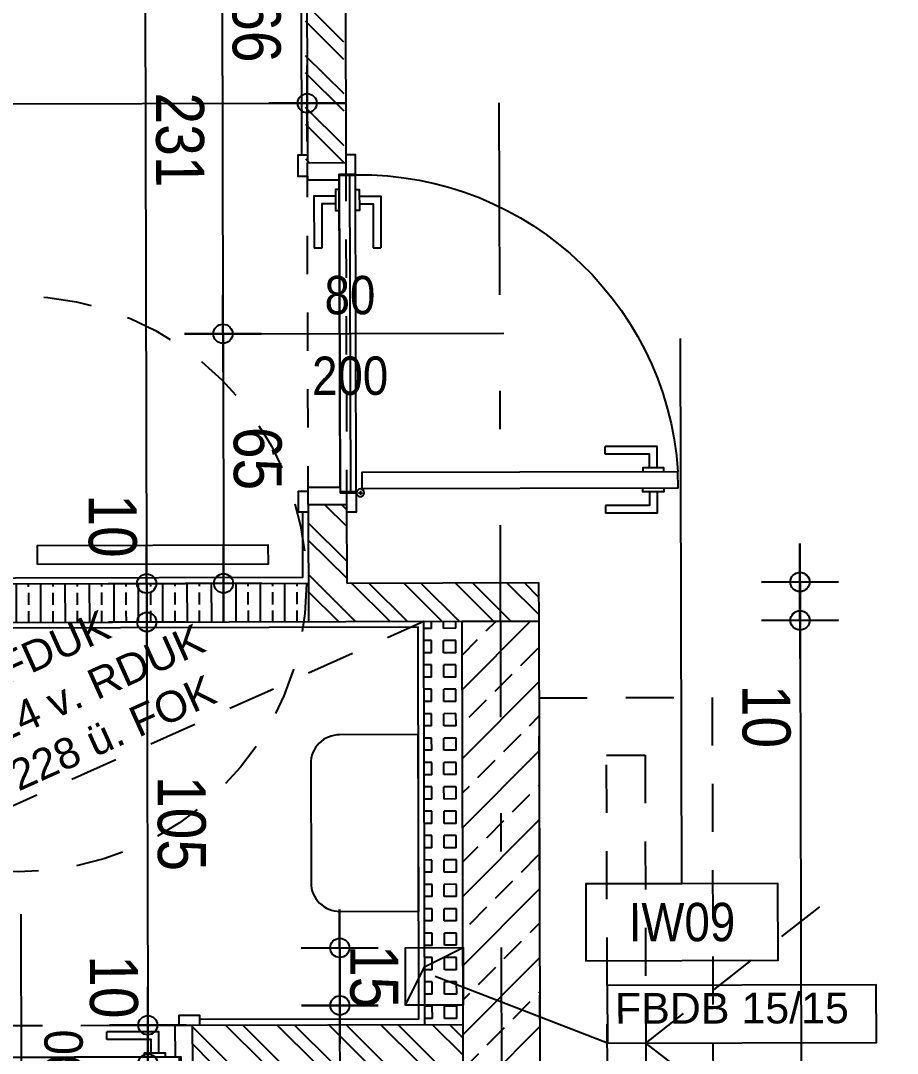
# Model space of a CAD drawing. Header units: millimetres. Extents: x 2639 to 2717, y 1476 to 1588.
# Drawn here: x 2668.055 to 2670.336, y 1540.26 to 1542.95 of the extents above; entities that cross this region are included whole.
import ezdxf
from ezdxf.enums import TextEntityAlignment as Align

# ---------------------------------------------------------------- set-up
doc = ezdxf.new("R2010")
doc.units = ezdxf.units.MM
doc.linetypes.add('HIDDEN2', pattern=[0.1875, 0.125, -0.0625])
doc.linetypes.add('STRICHPUNKT', pattern=[1, 0.5, -0.25, 0, -0.25])
doc.layers.add('00_HLP---------M0', color=6, linetype='Continuous', plot=False)
doc.layers.add('07_MOB-G00-LEG-M0', color=6, linetype='HIDDEN2', plot=False)
for name, color, linetype in [('01-ANS-G00-LEG-M0', 8, 'Continuous'), ('01-SYM-G00-LEG-Aufbauten', 8, 'Continuous'), ('01-TXT---------M0', 1, 'Continuous'), ('02-AXO-G00-LEG-M0', 8, 'STRICHPUNKT'), ('02-DIM-G00-LEG-ACHSEN', 8, 'Continuous'), ('02-DIM-G00-LEG-M0', 8, 'Continuous'), ('02-DIM-G00-LEG-ROHBAU', 8, 'Continuous'), ('02-FIL-G00-LEG-GK', 42, 'Continuous'), ('02-FIL-G00-LEG-ORANGE', 40, 'Continuous'), ('02-FIL-G00-Leg-STB', 8, 'Continuous'), ('02-FLI-G00-LEG-M0', 141, 'Continuous'), ('02-HID---------M0', 8, 'HIDDEN2'), ('02-TWA-G00-LEG-M0', 4, 'Continuous'), ('02-ZWA---------M0', 2, 'Continuous'), ('02-ZWA-G00-LEG-M0', 2, 'Continuous'), ('03-HID-G00-LEG-M0', 8, 'HIDDEN2'), ('03-TXT-G00-LEG-M0', 8, 'Continuous'), ('05-STO--------M0', 1, 'Continuous'), ('05-SYM---------M0', 8, 'Continuous'), ('05-SYM--------M0', 8, 'Continuous'), ('05-SYM-G00-LEG-M0', 8, 'Continuous'), ('05-TXT--------M0', 8, 'Continuous'), ('05-TXT-G00-LEG-M0', 8, 'Continuous'), ('07-BAR-G00-LEG-M0', 8, 'HIDDEN2'), ('07-SAN-G00-LEG-M0', 8, 'Continuous')]:
    doc.layers.add(name, color=color, linetype=linetype)
doc.styles.add('ARIAL', font='arial.ttf', dxfattribs={"width": 0.85})
doc.styles.get("Standard").update_dxf_attribs({"font": 'arial.ttf'})
doc.dimstyles.new('pp chromy&schneider', dxfattribs={"dimscale": 0.005, "dimtxt": 25, "dimasz": 10, "dimexe": 0, "dimexo": 0, "dimgap": 5, "dimtad": 1, "dimdec": 1, "dimlfac": 100, "dimrnd": 0.1, "dimzin": 9, "dimdsep": 46, "dimtxsty": 'ARIAL', "dimblk": 'c&s kote', "dimcen": 0, "dimse1": 1, "dimse2": 1, "dimclrd": 8, "dimclrt": 8, "dimadec": 0, "dimazin": 0, "dimtfac": 0.75, "dimtdec": 1, "dimtix": 1, "dimtmove": 2, "dimatfit": 0, "dimldrblk": 'NONE', "dimfxl": 1, "dimtolj": 1, "dimlwd": -1, "dimarcsym": 0})
pattern_1 = [(135.1423, (2675.278225, 1543.35074), (-0.0671844, -0.067519), []), (135.1423, (2675.27811, 1543.39564), (-0.0671844, -0.067519), [])]

# ---------------------------------------------------------------- blocks, each defined once
blk = doc.blocks.new('05-TXT')
at = {"layer": '05-TXT--------M0'}
blk.add_line((-0.4, 0), (0.4, 0), dxfattribs=at)
at = {"layer": '05-TXT--------M0', "color": 8, "style": 'ARIAL', "width": 0.85}
blk.add_attdef('BREITE', text='', height=0.1, dxfattribs=at).set_placement((0, 0.05), align=Align.CENTER)
blk.add_attdef('HÖHE', text='', height=0.1, rotation=360, dxfattribs=at).set_placement((0, -0.06), align=Align.TOP_CENTER)
blk = doc.blocks.new('TÜR-80_10er-WAND')
at = {"layer": '00_HLP---------M0'}
for points in [[(-0.3575, 0.027), (-0.3575, 0.083), (-0.2225, 0.083)], [(-0.2225, 0.063), (-0.2225, 0.083)], [(-0.3375, 0.027), (-0.3375, 0.063), (-0.2225, 0.063)], [(-0.375, 0.017), (-0.375, 0.027), (-0.32, 0.027), (-0.32, 0.017)], [(0.4, 0.017), (-0.4, 0.017)], [(-0.375, -0.025), (-0.375, -0.035), (-0.32, -0.035), (-0.32, -0.025)], [(-0.3575, -0.035), (-0.3575, -0.091), (-0.2225, -0.091)], [(-0.3375, -0.035), (-0.3375, -0.071), (-0.2225, -0.071)], [(-0.2225, -0.071), (-0.2225, -0.091)]]:
    blk.add_lwpolyline(points, dxfattribs=at)
blk.add_lwpolyline([(0.4115, -0.025), (-0.4115, -0.025), (-0.4115, -0.025), (-0.4115, 0.017), (0.4115, 0.017)], close=True, dxfattribs=at)
at = {"layer": '02-HID---------M0', "ltscale": 0.5}
for points in [[(0.445, 0.1), (-0.445, 0.1)], [(-0.445, 0), (0.445, 0)]]:
    blk.add_lwpolyline(points, dxfattribs=at)
at = {"layer": '02-ZWA---------M0'}
for points in [[(-0.445, 0.1), (-0.445, 0)], [(0.445, 0.1), (0.445, 0)]]:
    blk.add_lwpolyline(points, dxfattribs=at)
at = {"layer": '05-STO--------M0'}
for points in [[(-0.465, 0.1), (-0.465, 0.125), (-0.41, 0.125), (-0.41, 0.1), (-0.4, 0.1), (-0.4, 0.017), (-0.415, 0.017), (-0.415, -0.025), (-0.465, -0.025), (-0.465, 0)], [(0.465, 0.1), (0.465, 0.125), (0.41, 0.125), (0.41, 0.1), (0.4, 0.1), (0.4, 0.017), (0.415, 0.017), (0.415, -0.025), (0.465, -0.025), (0.465, 0)]]:
    blk.add_lwpolyline(points, dxfattribs=at)
at = {"layer": '05-SYM---------M0'}
for points in [[(0.352, -0.8085), (0.296, -0.8085), (0.296, -0.6735)], [(0.316, -0.6735), (0.296, -0.6735)], [(0.352, -0.7885), (0.316, -0.7885), (0.316, -0.6735)], [(0.414, -0.8085), (0.47, -0.8085), (0.47, -0.6735)], [(0.414, -0.7885), (0.45, -0.7885), (0.45, -0.6735)], [(0.45, -0.6735), (0.47, -0.6735)], [(0.362, -0.826), (0.352, -0.826), (0.352, -0.771), (0.362, -0.771)], [(0.404, -0.826), (0.414, -0.826), (0.414, -0.771), (0.404, -0.771)]]:
    blk.add_lwpolyline(points, dxfattribs=at)
at = {"layer": '05-SYM--------M0'}
blk.add_lwpolyline([(0.404, -0.0395), (0.404, -0.8625), (0.404, -0.8625), (0.362, -0.8625), (0.362, -0.0395)], close=True, dxfattribs=at)
for points in [[(0.41, -0.036), (0.42, -0.036)], [(0.415, -0.031), (0.415, -0.041)]]:
    blk.add_lwpolyline(points, dxfattribs=at)
blk.add_circle((0.415, -0.036), 0.01, dxfattribs=at)
blk.add_arc((0.415, -0.036), 0.8282, 176.3309, 266.3309, dxfattribs=at)
blk = doc.blocks.new('TV-180')
at = {"flags": 128}
blk.add_lwpolyline([(0, -1.8), (0, 0), (0.45, 0), (0.45, -1.8)], close=True, dxfattribs=at)
blk.add_lwpolyline([(0.275, -0.15), (0.275, -1.65), (0.175, -1.65), (0.175, -0.15)], close=True)
blk.add_lwpolyline([(0.7286, -1.2536), (0.275, -0.9), (0.7286, -0.5464)])
blk = doc.blocks.new('07-WT-WC')
blk.add_lwpolyline([(1.005, -0.015), (1.005, -0.22, -0.414214), (0.93, -0.295), (0.62, -0.295, -0.414214), (0.545, -0.22), (0.545, -0.015)], format="xyb", close=True)
blk = doc.blocks.new('BodenWandaufbau')
blk.add_line((0.5972, -0.3907), (0.5972, -1.8107))
blk.add_lwpolyline([(0.5972, -0.3907), (0.8472, -0.3907), (0.8472, -0.1907), (0.3472, -0.1907), (0.3472, -0.3907)], close=True)
at = {"layer": '01-TXT---------M0', "color": 0, "style": 'ARIAL', "width": 0.85}
blk.add_attdef('NR', text='', height=0.1, rotation=0, dxfattribs=at).set_placement((0.5972, -0.2907), align=Align.MIDDLE)
blk = doc.blocks.new('c&s kote')
at = {"color": 8}
for p, q in [((0, -2), (0, 2)), ((0, 2), (0, -2)), ((-2, 0), (2, 0)), ((2, 0), (-2, 0))]:
    blk.add_line(p, q, dxfattribs=at)
blk.add_circle((0, 0), 0.5, dxfattribs=at)
blk = doc.blocks.new('*D2798')
at = {"layer": '02-DIM-G00-LEG-ACHSEN', "color": 8, "transparency": 16777216}
blk.add_arc((2687.6969, 1548.5816), 0.8424, 3.5436, 86.2542, dxfattribs=at)
at = {"layer": 'Defpoints', "color": 0, "transparency": 16777216}
for p in [(2687.7228, 1552.8817), (2688.4266, 1549.0025), (2690.2653, 1548.588), (2664.9474, 1548.5251), (2687.6194, 1535.6814)]:
    blk.add_point(p, dxfattribs=at)
at = {"layer": '02-DIM-G00-LEG-ACHSEN', "color": 8, "transparency": 16777216, "xscale": 0.05, "yscale": 0.05, "zscale": 0.05}
for p, rotation in [((2687.702, 1549.424), 177.9548334427098), ((2688.5393, 1548.5837), 271.8429358785403)]:
    blk.add_blockref('c&s kote', p, dxfattribs=dict(at, rotation=rotation))
at = {"layer": '02-DIM-G00-LEG-ACHSEN', "color": 8, "transparency": 16777216, "insert": (2688.3566, 1549.2389), "char_height": 0.125, "attachment_point": 5, "rotation": 314.8989, "style": 'ARIAL'}
blk.add_mtext('\\A1;89.51°', dxfattribs=at)
blk = doc.blocks.new('_None')
blk = doc.blocks.new('*D2799')
at = {"layer": '02-DIM-G00-LEG-ACHSEN', "color": 8, "transparency": 16777216}
blk.add_arc((2683.8097, 1547.1219), 0.501, 5.8632, 84.4214, dxfattribs=at)
at = {"layer": 'Defpoints', "color": 0, "transparency": 16777216}
for p in [(2683.7954, 1552.8719), (2684.2429, 1547.3735), (2690.2689, 1547.138), (2664.94, 1547.0751), (2683.8381, 1535.672)]:
    blk.add_point(p, dxfattribs=at)
at = {"layer": '02-DIM-G00-LEG-ACHSEN', "color": 8, "transparency": 16777216, "xscale": 0.05, "yscale": 0.05, "zscale": 0.05}
for p, rotation in [((2683.8084, 1547.6229), 177.2818413731845), ((2684.3106, 1547.1232), 273.0027660316479)]:
    blk.add_blockref('c&s kote', p, dxfattribs=dict(at, rotation=rotation))
at = {"layer": '02-DIM-G00-LEG-ACHSEN', "color": 8, "transparency": 16777216, "insert": (2684.2257, 1547.54), "char_height": 0.125, "attachment_point": 5, "rotation": 315.1423, "style": 'ARIAL'}
blk.add_mtext('\\A1;90.00°', dxfattribs=at)
blk = doc.blocks.new('*D1640')
at = {"layer": '02-DIM-G00-LEG-ROHBAU', "color": 8, "transparency": 16777216}
blk.add_line((2670.0832, 1541.3378), (2670.0908, 1538.2878), dxfattribs=at)
at = {"layer": 'Defpoints', "color": 0, "transparency": 16777216}
for p in [(2669.4039, 1541.3861), (2669.4117, 1538.2362), (2670.0909, 1538.2378)]:
    blk.add_point(p, dxfattribs=at)
at = {"layer": '02-DIM-G00-LEG-ROHBAU', "color": 8, "transparency": 16777216, "xscale": 0.05, "yscale": 0.05, "zscale": 0.05}
for p, rotation in [((2670.0831, 1541.3878), 90.14230370255488), ((2670.0909, 1538.2378), 270.1423037025549)]:
    blk.add_blockref('c&s kote', p, dxfattribs=dict(at, rotation=rotation))
at = {"layer": '02-DIM-G00-LEG-ROHBAU', "color": 8, "transparency": 16777216, "insert": (2670.1759, 1539.8131), "char_height": 0.125, "attachment_point": 5, "rotation": 270.1423, "style": 'ARIAL'}
blk.add_mtext('\\A1;315', dxfattribs=at)
blk = doc.blocks.new('*D1767')
at = {"layer": '02-DIM-G00-LEG-M0', "color": 8, "transparency": 16777216}
blk.add_line((2668.5772, 1543.7441), (2668.5811, 1542.1841), dxfattribs=at)
at = {"layer": 'Defpoints', "color": 0, "transparency": 16777216}
for p in [(2668.7979, 1543.7946), (2668.512, 1542.1339), (2668.5812, 1542.1341)]:
    blk.add_point(p, dxfattribs=at)
at = {"layer": '02-DIM-G00-LEG-M0', "color": 8, "transparency": 16777216, "xscale": 0.05, "yscale": 0.05, "zscale": 0.05}
for p, rotation in [((2668.5771, 1543.7941), 90.14230370255486), ((2668.5812, 1542.1341), 270.1423037025549)]:
    blk.add_blockref('c&s kote', p, dxfattribs=dict(at, rotation=rotation))
at = {"layer": '02-DIM-G00-LEG-M0', "color": 8, "transparency": 16777216, "insert": (2668.668, 1542.9643), "char_height": 0.125, "attachment_point": 5, "rotation": 270.1423, "style": 'ARIAL'}
blk.add_mtext('\\A1;166', dxfattribs=at)
blk = doc.blocks.new('*D1768')
at = {"layer": '02-DIM-G00-LEG-M0', "color": 8, "transparency": 16777216}
blk.add_line((2668.5814, 1542.0841), (2668.5827, 1541.5341), dxfattribs=at)
at = {"layer": 'Defpoints', "color": 0, "transparency": 16777216}
for p in [(2668.512, 1542.1339), (2668.5828, 1541.4841), (2668.8036, 1541.4847)]:
    blk.add_point(p, dxfattribs=at)
at = {"layer": '02-DIM-G00-LEG-M0', "color": 8, "transparency": 16777216, "xscale": 0.05, "yscale": 0.05, "zscale": 0.05}
for p, rotation in [((2668.5812, 1542.1341), 90.14230370255486), ((2668.5828, 1541.4841), 270.1423037025549)]:
    blk.add_blockref('c&s kote', p, dxfattribs=dict(at, rotation=rotation))
at = {"layer": '02-DIM-G00-LEG-M0', "color": 8, "transparency": 16777216, "insert": (2668.6709, 1541.8093), "char_height": 0.125, "attachment_point": 5, "rotation": 270.1423, "style": 'ARIAL'}
blk.add_mtext('\\A1;65', dxfattribs=at)
blk = doc.blocks.new('*D1773')
at = {"layer": '02-DIM-G00-LEG-M0', "color": 8, "transparency": 16777216}
blk.add_line((2668.3772, 1543.7436), (2668.3827, 1541.5336), dxfattribs=at)
at = {"layer": 'Defpoints', "color": 0, "transparency": 16777216}
for p in [(2668.7979, 1543.7946), (2668.3828, 1541.4836), (2668.8036, 1541.4847)]:
    blk.add_point(p, dxfattribs=at)
at = {"layer": '02-DIM-G00-LEG-M0', "color": 8, "transparency": 16777216, "xscale": 0.05, "yscale": 0.05, "zscale": 0.05}
for p, rotation in [((2668.3771, 1543.7936), 90.14230370255486), ((2668.3828, 1541.4836), 270.1423037025549)]:
    blk.add_blockref('c&s kote', p, dxfattribs=dict(at, rotation=rotation))
at = {"layer": '02-DIM-G00-LEG-M0', "color": 8, "transparency": 16777216, "insert": (2668.4688, 1542.6388), "char_height": 0.125, "attachment_point": 5, "rotation": 270.1423, "style": 'ARIAL'}
blk.add_mtext('\\A1;231', dxfattribs=at)
blk = doc.blocks.new('*D1774')
at = {"layer": '02-DIM-G00-LEG-M0', "color": 8, "transparency": 16777216}
blk.add_line((2668.3832, 1541.3336), (2668.3856, 1540.3836), dxfattribs=at)
at = {"layer": 'Defpoints', "color": 0, "transparency": 16777216}
for p in [(2668.8039, 1541.3847), (2668.3857, 1540.3336), (2669.1065, 1540.3354)]:
    blk.add_point(p, dxfattribs=at)
at = {"layer": '02-DIM-G00-LEG-M0', "color": 8, "transparency": 16777216, "xscale": 0.05, "yscale": 0.05, "zscale": 0.05}
for p, rotation in [((2668.3831, 1541.3836), 90.14230370255486), ((2668.3857, 1540.3336), 270.1423037025549)]:
    blk.add_blockref('c&s kote', p, dxfattribs=dict(at, rotation=rotation))
at = {"layer": '02-DIM-G00-LEG-M0', "color": 8, "transparency": 16777216, "insert": (2668.4732, 1540.8588), "char_height": 0.125, "attachment_point": 5, "rotation": 270.1423, "style": 'ARIAL'}
blk.add_mtext('\\A1;105', dxfattribs=at)
blk = doc.blocks.new('*D1775')
at = {"layer": '02-DIM-G00-LEG-M0', "color": 8, "transparency": 16777216}
for p, q in [((2668.3856, 1540.3836), (2668.3854, 1540.4336)), ((2668.3857, 1540.3336), (2668.3859, 1540.2336)), ((2668.3861, 1540.1836), (2668.3862, 1540.1336))]:
    blk.add_line(p, q, dxfattribs=at)
at = {"layer": 'Defpoints', "color": 0, "transparency": 16777216}
for p in [(2669.1065, 1540.3354), (2668.3859, 1540.2336), (2669.1067, 1540.2354)]:
    blk.add_point(p, dxfattribs=at)
at = {"layer": '02-DIM-G00-LEG-M0', "color": 8, "transparency": 16777216, "xscale": 0.05, "yscale": 0.05, "zscale": 0.05}
for p, rotation in [((2668.3857, 1540.3336), 270.1423037025549), ((2668.3859, 1540.2336), 90.14230370255486)]:
    blk.add_blockref('c&s kote', p, dxfattribs=dict(at, rotation=rotation))
at = {"layer": '02-DIM-G00-LEG-M0', "color": 8, "transparency": 16777216, "insert": (2668.2966, 1540.4334), "char_height": 0.125, "attachment_point": 5, "rotation": 270.1423, "style": 'ARIAL'}
blk.add_mtext('\\A1;10', dxfattribs=at)
blk = doc.blocks.new('*D1776')
at = {"layer": '02-DIM-G00-LEG-M0', "color": 8, "transparency": 16777216}
blk.add_line((2668.3861, 1540.1836), (2668.3908, 1538.2836), dxfattribs=at)
at = {"layer": 'Defpoints', "color": 0, "transparency": 16777216}
for p in [(2669.1067, 1540.2354), (2668.3909, 1538.2336), (2668.4117, 1538.2337)]:
    blk.add_point(p, dxfattribs=at)
at = {"layer": '02-DIM-G00-LEG-M0', "color": 8, "transparency": 16777216, "xscale": 0.05, "yscale": 0.05, "zscale": 0.05}
for p, rotation in [((2668.3859, 1540.2336), 90.14230370255486), ((2668.3909, 1538.2336), 270.1423037025549)]:
    blk.add_blockref('c&s kote', p, dxfattribs=dict(at, rotation=rotation))
at = {"layer": '02-DIM-G00-LEG-M0', "color": 8, "transparency": 16777216, "insert": (2668.4773, 1539.2338), "char_height": 0.125, "attachment_point": 5, "rotation": 270.1423, "style": 'ARIAL'}
blk.add_mtext('\\A1;200', dxfattribs=at)
blk = doc.blocks.new('*D1777')
at = {"layer": '02-DIM-G00-LEG-M0', "color": 8, "transparency": 16777216}
for p, q in [((2668.3827, 1541.5336), (2668.3826, 1541.5836)), ((2668.3831, 1541.3836), (2668.3828, 1541.4836)), ((2668.3832, 1541.3336), (2668.3833, 1541.2836))]:
    blk.add_line(p, q, dxfattribs=at)
at = {"layer": 'Defpoints', "color": 0, "transparency": 16777216}
for p in [(2668.3828, 1541.4836), (2668.7986, 1541.4846), (2668.8039, 1541.3847)]:
    blk.add_point(p, dxfattribs=at)
at = {"layer": '02-DIM-G00-LEG-M0', "color": 8, "transparency": 16777216, "xscale": 0.05, "yscale": 0.05, "zscale": 0.05}
for p, rotation in [((2668.3828, 1541.4836), 270.1423037025549), ((2668.3831, 1541.3836), 90.14230370255486)]:
    blk.add_blockref('c&s kote', p, dxfattribs=dict(at, rotation=rotation))
at = {"layer": '02-DIM-G00-LEG-M0', "color": 8, "transparency": 16777216, "insert": (2668.2936, 1541.6334), "char_height": 0.125, "attachment_point": 5, "rotation": 270.1423, "style": 'ARIAL'}
blk.add_mtext('\\A1;10', dxfattribs=at)
blk = doc.blocks.new('*D1780')
at = {"layer": '02-DIM-G00-LEG-M0', "color": 8, "transparency": 16777216}
for p, q in [((2670.0827, 1541.5378), (2670.0826, 1541.5878)), ((2670.0828, 1541.4878), (2670.0831, 1541.3878)), ((2670.0832, 1541.3378), (2670.0833, 1541.2878))]:
    blk.add_line(p, q, dxfattribs=at)
at = {"layer": 'Defpoints', "color": 0, "transparency": 16777216}
for p in [(2669.4036, 1541.4861), (2669.4039, 1541.3861), (2670.0831, 1541.3878)]:
    blk.add_point(p, dxfattribs=at)
at = {"layer": '02-DIM-G00-LEG-M0', "color": 8, "transparency": 16777216, "xscale": 0.05, "yscale": 0.05, "zscale": 0.05}
for p, rotation in [((2670.0828, 1541.4878), 270.1423037025549), ((2670.0831, 1541.3878), 90.14230370255486)]:
    blk.add_blockref('c&s kote', p, dxfattribs=dict(at, rotation=rotation))
at = {"layer": '02-DIM-G00-LEG-M0', "color": 8, "transparency": 16777216, "insert": (2669.9949, 1541.1376), "char_height": 0.125, "attachment_point": 5, "rotation": 270.1423, "style": 'ARIAL'}
blk.add_mtext('\\A1;10', dxfattribs=at)
blk = doc.blocks.new('*D1818')
at = {"layer": '02-DIM-G00-LEG-ROHBAU', "color": 8, "transparency": 16777216}
blk.add_line((2668.8908, 1538.2849), (2668.8857, 1540.3349), dxfattribs=at)
at = {"layer": 'Defpoints', "color": 0, "transparency": 16777216}
for p in [(2668.8856, 1540.3849), (2669.2063, 1540.3856), (2669.2117, 1538.2357)]:
    blk.add_point(p, dxfattribs=at)
at = {"layer": '02-DIM-G00-LEG-ROHBAU', "color": 8, "transparency": 16777216, "xscale": 0.05, "yscale": 0.05, "zscale": 0.05}
for p, rotation in [((2668.8856, 1540.3849), 90.14230370255488), ((2668.8909, 1538.2349), 270.1423037025549)]:
    blk.add_blockref('c&s kote', p, dxfattribs=dict(at, rotation=rotation))
at = {"layer": '02-DIM-G00-LEG-ROHBAU', "color": 8, "transparency": 16777216, "insert": (2668.9771, 1539.3101), "char_height": 0.125, "attachment_point": 5, "rotation": 270.1423, "style": 'ARIAL'}
blk.add_mtext('\\A1;215', dxfattribs=at)
blk = doc.blocks.new('*D1819')
at = {"layer": '02-DIM-G00-LEG-ROHBAU', "color": 8, "transparency": 16777216}
for p, q in [((2668.8851, 1540.5848), (2668.885, 1540.6348)), ((2668.8856, 1540.3849), (2668.8852, 1540.5348)), ((2668.8857, 1540.3349), (2668.8858, 1540.2849))]:
    blk.add_line(p, q, dxfattribs=at)
at = {"layer": 'Defpoints', "color": 0, "transparency": 16777216}
for p in [(2668.8852, 1540.5348), (2669.056, 1540.5353), (2669.2063, 1540.3856)]:
    blk.add_point(p, dxfattribs=at)
at = {"layer": '02-DIM-G00-LEG-ROHBAU', "color": 8, "transparency": 16777216, "xscale": 0.05, "yscale": 0.05, "zscale": 0.05}
for p, rotation in [((2668.8852, 1540.5348), 270.1423037025549), ((2668.8856, 1540.3849), 90.14230370255486)]:
    blk.add_blockref('c&s kote', p, dxfattribs=dict(at, rotation=rotation))
at = {"layer": '02-DIM-G00-LEG-ROHBAU', "color": 8, "transparency": 16777216, "insert": (2668.9742, 1540.4601), "char_height": 0.125, "attachment_point": 5, "rotation": 270.1423, "style": 'ARIAL'}
blk.add_mtext('\\A1;15', dxfattribs=at)
blk = doc.blocks.new('*D1820')
at = {"layer": '02-DIM-G00-LEG-ROHBAU', "color": 8, "transparency": 16777216}
for p, q in [((2669.0072, 1540.0352), (2668.9572, 1540.035)), ((2669.0572, 1540.0353), (2669.2072, 1540.0356)), ((2669.2572, 1540.0358), (2669.3072, 1540.0359))]:
    blk.add_line(p, q, dxfattribs=at)
at = {"layer": 'Defpoints', "color": 0, "transparency": 16777216}
for p in [(2669.0563, 1540.3853), (2669.2063, 1540.3856), (2669.2072, 1540.0356)]:
    blk.add_point(p, dxfattribs=at)
at = {"layer": '02-DIM-G00-LEG-ROHBAU', "color": 8, "transparency": 16777216, "xscale": 0.05, "yscale": 0.05, "zscale": 0.05}
for p, rotation in [((2669.0572, 1540.0353), 0.1423037025548746), ((2669.2072, 1540.0356), 180.1423037025548)]:
    blk.add_blockref('c&s kote', p, dxfattribs=dict(at, rotation=rotation))
at = {"layer": '02-DIM-G00-LEG-ROHBAU', "color": 8, "transparency": 16777216, "insert": (2669.1324, 1539.9466), "char_height": 0.125, "attachment_point": 5, "rotation": 180.1423, "style": 'ARIAL'}
blk.add_mtext('\\A1;15', dxfattribs=at)
blk = doc.blocks.new('*D2277')
at = {"layer": '02-DIM-G00-LEG-M0', "color": 8, "transparency": 16777216}
blk.add_line((2666.7955, 1542.7297), (2668.7505, 1542.7345), dxfattribs=at)
at = {"layer": 'Defpoints', "color": 0, "transparency": 16777216}
for p in [(2666.7451, 1542.8895), (2668.8005, 1542.7346), (2668.8036, 1541.4847)]:
    blk.add_point(p, dxfattribs=at)
at = {"layer": '02-DIM-G00-LEG-M0', "color": 8, "transparency": 16777216, "xscale": 0.05, "yscale": 0.05, "zscale": 0.05}
for p, rotation in [((2666.7455, 1542.7295), 180.1423037025548), ((2668.8005, 1542.7346), 0.1423037025548619)]:
    blk.add_blockref('c&s kote', p, dxfattribs=dict(at, rotation=rotation))
at = {"layer": '02-DIM-G00-LEG-M0', "color": 8, "transparency": 16777216, "insert": (2667.7732, 1542.6433), "char_height": 0.125, "attachment_point": 5, "rotation": 180.1423, "style": 'ARIAL'}
blk.add_mtext('\\A1;205.5', dxfattribs=at)

msp = doc.modelspace()

# ---------------------------------------------------------------- hatches: boundary and pattern name
at = {"layer": '02-FIL-G00-LEG-GK'}
h = msp.add_hatch(dxfattribs=at)
h.set_pattern_fill('BRASS', color=256, scale=0.01, angle=197.0465, style=0)
h.set_pattern_definition([(90.1423, (2675.278225, 1543.350737), (-0.0634998, -0.0001577), []), (90.1423, (2675.246475, 1543.35066), (-0.0634998, -0.0001577), [0.03175, -0.015875])])
h.paths.add_polyline_path([(2668.7986, 1541.4846), (2666.7486, 1541.4795), (2666.7489, 1541.3795), (2668.7989, 1541.3846)])
at = {"layer": '02-FIL-G00-LEG-GK', "ltscale": 0.2}
h = msp.add_hatch(dxfattribs=at)
h.set_pattern_fill('SQUARE', color=256, scale=0.01, angle=197.0465, style=0)
h.set_pattern_definition([(90.1423, (2675.278225, 1543.350737), (-0.0317499, -7.886e-05), [0.03175, -0.03175]), (180.1423, (2675.278225, 1543.350737), (7.886e-05, -0.0317499), [0.03175, -0.03175])])
h.paths.add_polyline_path([(2669.2039, 1541.3856), (2669.1039, 1541.3854), (2669.1065, 1540.3354), (2669.2065, 1540.3356)])
at = {"layer": '02-FIL-G00-LEG-ORANGE'}
h = msp.add_hatch(dxfattribs=at)
h.set_pattern_fill('ANSI32', color=256, scale=0.01, angle=197.0465, style=0)
h.set_pattern_definition(pattern_1)
h.paths.add_polyline_path([(2668.8924, 1543.9999), (2668.7924, 1543.9996), (2668.7926, 1543.8946), (2666.9826, 1543.8901), (2666.9829, 1543.7901), (2668.7929, 1543.7946), (2668.7959, 1542.5796), (2668.8959, 1542.5799)])
h = msp.add_hatch(dxfattribs=at)
h.set_pattern_fill('ANSI32', color=256, scale=0.01, angle=197.0465, style=0)
h.set_pattern_definition(pattern_1)
h.paths.add_polyline_path([(2669.4036, 1541.4861), (2668.9036, 1541.4849), (2668.9031, 1541.6899), (2668.8031, 1541.6896), (2668.8039, 1541.3847), (2669.2039, 1541.3856), (2669.4039, 1541.3861)])
h = msp.add_hatch(dxfattribs=at)
h.set_pattern_fill('ANSI32', color=256, scale=0.01, angle=197.0465, style=0)
h.set_pattern_definition(pattern_1)
h.paths.add_polyline_path([(2669.2067, 1540.2356), (2669.2065, 1540.3356), (2668.5015, 1540.3339), (2668.5017, 1540.2339)])
at = {"layer": '02-FIL-G00-Leg-STB'}
h = msp.add_hatch(dxfattribs=at)
h.set_pattern_fill('ANSI33', color=256, scale=0.02, angle=107.0465, style=0)
h.set_pattern_definition([(45.1423, (2675.27823, 1543.35074), (-0.0900253, 0.0895792), []), (45.1423, (2675.36803, 1543.35096), (-0.0900253, 0.0895792), [0.0635, -0.03175])])
h.paths.add_polyline_path([(2669.4039, 1541.3861), (2669.2039, 1541.3856), (2669.2092, 1539.2307), (2669.4092, 1539.2311)])

# ---------------------------------------------------------------- linework, layer by layer
at = {"layer": '01-ANS-G00-LEG-M0'}
msp.add_lwpolyline([(2668.911, 1542.5499), (2668.913, 1541.7199)], dxfattribs=at)
msp.add_lwpolyline([(2669.2063, 1540.3856), (2669.0563, 1540.3853), (2669.056, 1540.5353), (2669.206, 1540.5356)], close=True, dxfattribs=at)
at = {"layer": '02-AXO-G00-LEG-M0'}
msp.add_lwpolyline([(2669.3181, 1535.6359), (2669.2754, 1552.8359)], dxfattribs=at)
at = {"layer": '02-FLI-G00-LEG-M0'}
for points in [[(2668.7881, 1541.6696), (2668.7886, 1541.4996), (2666.5463, 1541.494), (2666.5534, 1542.8741), (2667.0001, 1542.8752), (2666.9979, 1543.7752), (2668.7829, 1543.7796), (2668.7858, 1542.5996)], [(2668.5214, 1540.3489), (2669.0914, 1540.3504), (2669.0889, 1541.3704), (2666.7639, 1541.3646), (2666.7664, 1540.3446), (2667.5914, 1540.3466)]]:
    msp.add_lwpolyline(points, dxfattribs=at)
at = {"layer": '02-TWA-G00-LEG-M0'}
for points in [[(2669.2039, 1541.3856), (2669.4039, 1541.3861)], [(2669.2092, 1539.2307), (2669.2039, 1541.3856)], [(2669.4092, 1539.2311), (2669.4039, 1541.3861)]]:
    msp.add_lwpolyline(points, dxfattribs=at)
at = {"layer": '02-ZWA-G00-LEG-M0'}
for p, q in [((2668.8974, 1543.9999), (2668.9009, 1542.5799)), ((2668.7979, 1543.7946), (2668.8009, 1542.5796)), ((2668.8031, 1541.6896), (2668.8039, 1541.3847)), ((2668.9031, 1541.6899), (2668.9036, 1541.4849)), ((2666.4613, 1541.4788), (2668.8036, 1541.4847)), ((2668.9036, 1541.4849), (2669.4036, 1541.4861)), ((2666.7489, 1541.3795), (2669.2039, 1541.3856)), ((2668.5015, 1540.3339), (2669.2065, 1540.3356))]:
    msp.add_line(p, q, dxfattribs=at)
for points in [[(2669.4039, 1541.3861), (2669.4036, 1541.4861)], [(2669.1065, 1540.3354), (2669.1039, 1541.3854)]]:
    msp.add_lwpolyline(points, dxfattribs=at)
at = {"layer": '03-HID-G00-LEG-M0'}
msp.add_lwpolyline([(2666.7515, 1540.3295), (2669.1039, 1541.3854)], dxfattribs=at)
at = {"layer": '03-TXT-G00-LEG-M0'}
for points in [[(2669.0563, 1540.3853), (2669.1061, 1540.4854), (2669.206, 1540.5356)], [(2669.5816, 1540.2866), (2670.2816, 1540.2883), (2670.2812, 1540.4383), (2669.5812, 1540.4366), (2669.5816, 1540.2866), (2669.1332, 1540.4605)]]:
    msp.add_lwpolyline(points, dxfattribs=at)
at = {"layer": '07-BAR-G00-LEG-M0'}
msp.add_circle((2668.0486, 1541.4828), 0.75, dxfattribs=at)
at = {"layer": '07-SAN-G00-LEG-M0'}
msp.add_lwpolyline([(2668.0985, 1541.5329), (2668.0984, 1541.5829), (2668.6984, 1541.5844), (2668.6985, 1541.5344), (2668.0985, 1541.5329)], close=True, dxfattribs=at)

# ---------------------------------------------------------------- block references
at = {"layer": '01-SYM-G00-LEG-Aufbauten'}
ref = msp.add_blockref('BodenWandaufbau', (2670.3737, 1540.3129), dxfattribs=dict(at, rotation=180.1423037165761))
ref.add_attrib('NR', 'IW09', dxfattribs={"layer": '01-TXT---------M0', "color": 0, "height": 0.1, "rotation": 180.1423, "style": 'ARIAL', "text_generation_flag": 6, "width": 0.85}).set_placement((2669.7758, 1540.6021), align=Align.MIDDLE)
at = {"layer": '05-SYM-G00-LEG-M0', "xscale": -1}
for p, rotation in [((2668.902, 1542.1349), 90.14230461457072), ((2668.0567, 1540.2328), 0.1423046025897623)]:
    msp.add_blockref('TÜR-80_10er-WAND', p, dxfattribs=dict(at, rotation=rotation))
at = {"layer": '05-TXT-G00-LEG-M0'}
for p, rotation in [((2668.912, 1542.1349), 0.1423037066509216), ((2668.0567, 1540.2228), 90.1423037116654)]:
    msp.add_blockref('05-TXT', p, dxfattribs=dict(at, rotation=rotation)).add_auto_attribs({'BREITE': '80', 'HÖHE': '200'})
at = {"layer": '07-SAN-G00-LEG-M0', "xscale": -1, "rotation": 270.1423037283784}
msp.add_blockref('07-WT-WC', (2669.1071, 1540.0854), dxfattribs=at)
at = {"layer": '07_MOB-G00-LEG-M0', "rotation": 0.1423036836462486}
msp.add_blockref('TV-180', (2669.4043, 1541.1861), dxfattribs=at)

# ---------------------------------------------------------------- texts
at = {"layer": '03-TXT-G00-LEG-M0', "char_height": 0.08}
for s, insert, width, attachment_point, rotation in [('{\\fArial|b0|i0|c0|p34;FDUK \\P= -24 v. RDUK \\P= 228 ü. FOK\\P \\P \\P }', (2668.2773, 1541.0144), 3.0086, 5, 24.1725), ('{\\fArial|b0|i0|c0|p34;FBDB 15/15}', (2669.6015, 1540.336), 0.9139, 7, 0.1423)]:
    msp.add_mtext(s, dxfattribs=dict(at, insert=insert, width=width, attachment_point=attachment_point, rotation=rotation))

# ---------------------------------------------------------------- dimensions: what is measured, and where the dimension line sits
at = {"layer": '02-DIM-G00-LEG-ACHSEN'}
for base, line1, line2, picture, middle in [((2684.2429, 1547.3735), ((2664.94, 1547.0751), (2690.2689, 1547.138)), ((2683.8381, 1535.672), (2683.7954, 1552.8719)), '*D2799', (2684.2257, 1547.54)), ((2688.4266, 1549.0025), ((2664.9474, 1548.5251), (2690.2653, 1548.588)), ((2687.6194, 1535.6814), (2687.7228, 1552.8817)), '*D2798', (2688.3566, 1549.2389))]:
    dim = msp.add_angular_dim_2l(base=base, line1=line1, line2=line2, dimstyle='pp chromy&schneider', override={"dimzin": 8, "dimadec": 2}, dxfattribs=at)
    dim.commit()
    dim.dimension.update_dxf_attribs({"geometry": picture, "text_midpoint": middle})
at = {"layer": '02-DIM-G00-LEG-M0'}
for base, p1, p2, angle, picture, middle in [((2668.3828, 1541.4836), (2668.7979, 1543.7946), (2668.8036, 1541.4847), 90.1423, '*D1773', (2668.4688, 1542.6388)), ((2668.5812, 1542.1341), (2668.7979, 1543.7946), (2668.512, 1542.1339), 90.1423, '*D1767', (2668.668, 1542.9643)), ((2668.8005, 1542.7346), (2666.7451, 1542.8895), (2668.8036, 1541.4847), 0.1423, '*D2277', (2667.7732, 1542.6433)), ((2668.5828, 1541.4841), (2668.512, 1542.1339), (2668.8036, 1541.4847), 90.1423, '*D1768', (2668.6709, 1541.8093)), ((2668.3857, 1540.3336), (2668.8039, 1541.3847), (2669.1065, 1540.3354), 90.1423, '*D1774', (2668.4732, 1540.8588)), ((2668.3909, 1538.2336), (2669.1067, 1540.2354), (2668.4117, 1538.2337), 90.1423, '*D1776', (2668.4773, 1539.2338))]:
    dim = msp.add_linear_dim(base=base, p1=p1, p2=p2, angle=angle, dimstyle='pp chromy&schneider', override={"dimzin": 8}, dxfattribs=at)
    dim.commit()
    dim.dimension.update_dxf_attribs({"geometry": picture, "text_midpoint": middle})
for base, p1, p2, picture, middle in [((2668.3828, 1541.4836), (2668.8039, 1541.3847), (2668.7986, 1541.4846), '*D1777', (2668.2936, 1541.6334)), ((2670.0831, 1541.3878), (2669.4036, 1541.4861), (2669.4039, 1541.3861), '*D1780', (2669.9949, 1541.1376)), ((2668.3859, 1540.2336), (2669.1065, 1540.3354), (2669.1067, 1540.2354), '*D1775', (2668.2966, 1540.4334))]:
    dim = msp.add_linear_dim(base=base, p1=p1, p2=p2, angle=90.1423, dimstyle='pp chromy&schneider', override={"dimzin": 8}, dxfattribs=at)
    dim.commit()
    dim.dimension.update_dxf_attribs({"geometry": picture, "text_midpoint": middle, "dimtype": 160})
at = {"layer": '02-DIM-G00-LEG-ROHBAU'}
for base, p1, p2, angle, picture, middle in [((2670.0909, 1538.2378), (2669.4039, 1541.3861), (2669.4117, 1538.2362), 90.1423, '*D1640', (2670.1759, 1539.8131)), ((2668.8852, 1540.5348), (2669.2063, 1540.3856), (2669.056, 1540.5353), 90.1423, '*D1819', (2668.9742, 1540.4601)), ((2668.8856, 1540.3849), (2669.2117, 1538.2357), (2669.2063, 1540.3856), 90.1423, '*D1818', (2668.9771, 1539.3101)), ((2669.2072, 1540.0356), (2669.0563, 1540.3853), (2669.2063, 1540.3856), 0.1423, '*D1820', (2669.1324, 1539.9466))]:
    dim = msp.add_linear_dim(base=base, p1=p1, p2=p2, angle=angle, dimstyle='pp chromy&schneider', override={"dimzin": 8}, dxfattribs=at)
    dim.commit()
    dim.dimension.update_dxf_attribs({"geometry": picture, "text_midpoint": middle})

doc.saveas('drawing.dxf')
